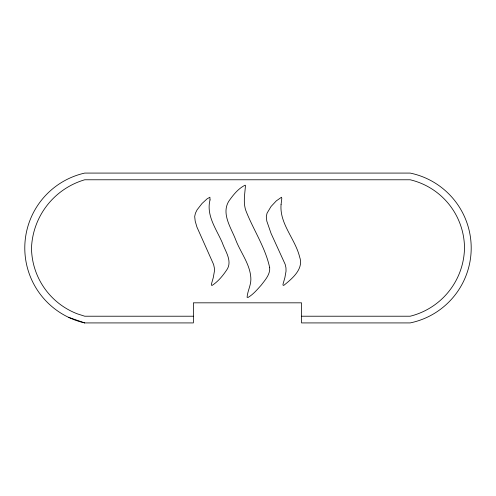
<?xml version="1.0" encoding="UTF-8"?>
<svg xmlns="http://www.w3.org/2000/svg" width="496" height="496" viewBox="0 0 496 496"><rect width="100%" height="100%" fill="white"/><g stroke="black" fill="none" stroke-linecap="round" stroke-linejoin="round"><path stroke-width="0.74" d="M210.025 199.913L209.901 197.241L207.117 198.822L202.039 203.478L197.086 209.839L195.412 213.23L194.686 216.535L195.207 221.197L196.924 227.044L213.621 264.523L214.359 267.995L214.396 271.343L213.255 277.686L211.358 284.344L211.439 285.268L212.238 285.355C218.575 281.151 223.479 275.001 227.559 268.652C232.054 260.065 225.041 250.79 222.301 242.736C216.417 229.177 206.007 215.512 210.025 199.913M193.366 316.219L84.729 316.219L77.357 313.85A71.362 71.362 0 0 1 31.496 248A74.133 74.133 0 0 1 84.729 179.775L410.173 179.775A70.568 70.568 0 0 1 464.504 248A71.585 71.585 0 0 1 410.173 316.219L301.531 316.219M84.729 322.921L193.366 322.921L193.366 302.827L301.531 302.827L301.531 322.921L410.173 322.921A76.502 76.502 0 0 0 410.173 173.079L84.729 173.079A76.793 76.793 0 0 0 84.729 322.921L68.442 317.273M269.694 267.722C270.233 274.629 265.075 280.023 261.212 285.157C257.213 289.577 253.301 294.333 248.112 297.408L247.095 297.302C247.479 291.313 250.79 285.702 250.877 279.564C250.827 265.186 240.913 253.196 235.873 240.238C231.403 228.241 221.011 213.925 228.799 201.215C233.151 195.015 238.235 188.542 245.148 185.163L245.452 185.492C244.937 193.762 243.015 202.3 245.793 210.434C253.251 229.722 265.354 247.299 269.694 267.722M281.058 204.631C279.471 223.907 295.3 238.998 299.646 257.021C304.011 268.968 292.051 278.733 283.786 285.38L283.036 285.237L282.987 284.276L284.909 277.562L286.025 271.213L285.969 267.871L285.194 264.374L271.064 233.418L266.798 221.092L266.309 216.479L267.053 213.181L271.045 206.497L276.353 200.837L281.517 197.241L281.802 198.536L281.058 204.631"/></g></svg>
